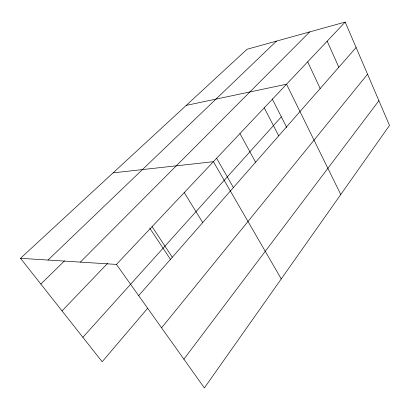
<?xml version="1.0" encoding="UTF-8"?>
<svg xmlns="http://www.w3.org/2000/svg" width="410" height="410" viewBox="0 0 410 410"><rect width="100%" height="100%" fill="white"/><g stroke="black" fill="none" stroke-linecap="round" stroke-linejoin="round"><path stroke-width="0.61" d="M183.89 359.17L378.901 100.691M161.591 327.841L367.555 74.225M147.713 308.207L102.172 361.748L20.5 258.295L247.045 49.277L345.199 22.068L389.5 125.419L204.37 387.932L116.435 264.414L20.5 258.295M138.667 295.646L356.106 47.514M82.871 337.297L281.342 116.835M116.435 264.414L345.199 22.068M62.043 310.918L107.717 263.21M80.355 262.113L309.714 31.903M40.851 284.074L64.58 260.806M48.031 260.048L276.483 41.118M186.217 105.396L286.534 84.214L340.766 194.524M113.093 172.861L213.4 161.689L281.245 278.923M149.783 228.196L170.698 259.745M152.084 226.643L172.302 257.26M184.244 192.577L202.724 222.548M216.593 158.255L233.608 187.867M239.952 133.558L255.594 162.211M264.24 107.83L278.718 135.828M272.286 99L286.79 127.561M307.674 61.818L320.174 88.519M327.17 41.169L338.829 67.235"/></g></svg>
